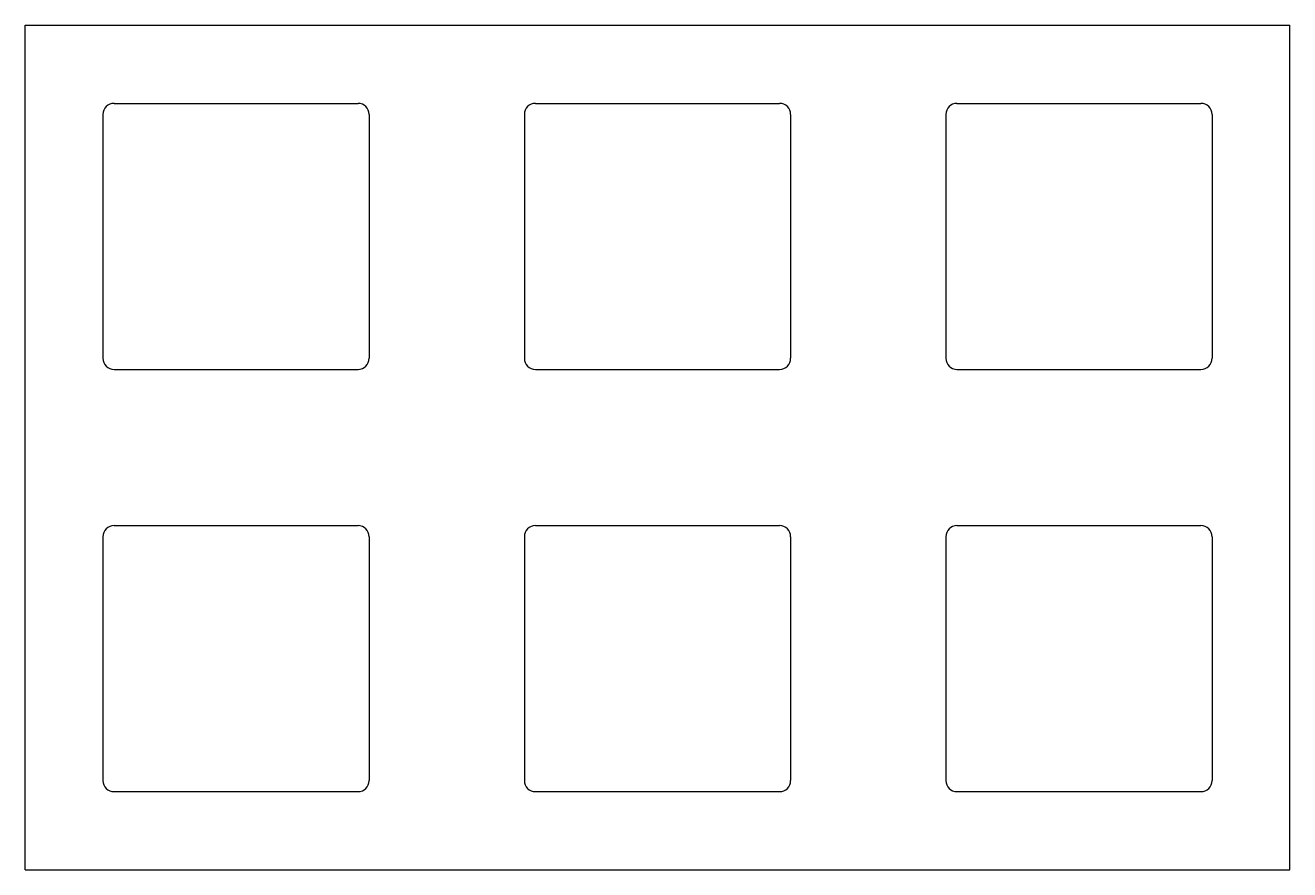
# Model space of a CAD drawing. Header units: millimetres. Extents: x 0 to 57, y -57.1 to -19.1.
import ezdxf

# ---------------------------------------------------------------- set-up
doc = ezdxf.new("R2010")
doc.units = ezdxf.units.MM

msp = doc.modelspace()

# ---------------------------------------------------------------- linework, layer by layer
for p, q in [((0, -19.05), (57, -19.05)), ((0, -57.15), (0, -19.05)), ((57, -57.15), (57, -19.05)), ((4, -22.575), (15, -22.575)), ((23, -22.575), (34, -22.575)), ((42, -22.575), (53, -22.575)), ((3.5, -23.075), (3.5, -34.075)), ((15.5, -23.075), (15.5, -34.075)), ((22.5, -23.075), (22.5, -34.075)), ((34.5, -23.075), (34.5, -34.075)), ((41.5, -23.075), (41.5, -34.075)), ((53.5, -23.075), (53.5, -34.075)), ((4, -34.575), (15, -34.575)), ((23, -34.575), (34, -34.575)), ((42, -34.575), (53, -34.575)), ((3.5, -42.125), (3.5, -53.125)), ((4, -41.625), (15, -41.625)), ((15.5, -42.125), (15.5, -53.125)), ((22.5, -42.125), (22.5, -53.125)), ((23, -41.625), (34, -41.625)), ((34.5, -42.125), (34.5, -53.125)), ((41.5, -42.125), (41.5, -53.125)), ((42, -41.625), (53, -41.625)), ((53.5, -42.125), (53.5, -53.125)), ((4, -53.625), (15, -53.625)), ((23, -53.625), (34, -53.625)), ((42, -53.625), (53, -53.625)), ((0, -57.15), (57, -57.15))]:
    msp.add_line(p, q)
for centre, start, end in [((4, -23.075), 90, 180), ((15, -23.075), 0, 90), ((23, -23.075), 90, 180), ((34, -23.075), 0, 90), ((42, -23.075), 90, 180), ((53, -23.075), 0, 90), ((4, -34.075), 180, 270), ((15, -34.075), 270, 0), ((23, -34.075), 180, 270), ((34, -34.075), 270, 0), ((42, -34.075), 180, 270), ((53, -34.075), 270, 0), ((4, -42.125), 90, 180), ((15, -42.125), 0, 90), ((23, -42.125), 90, 180), ((34, -42.125), 0, 90), ((42, -42.125), 90, 180), ((53, -42.125), 0, 90), ((4, -53.125), 180, 270), ((15, -53.125), 270, 0), ((23, -53.125), 180, 270), ((34, -53.125), 270, 0), ((42, -53.125), 180, 270), ((53, -53.125), 270, 0)]:
    msp.add_arc(centre, 0.5, start, end)

doc.saveas('drawing.dxf')
